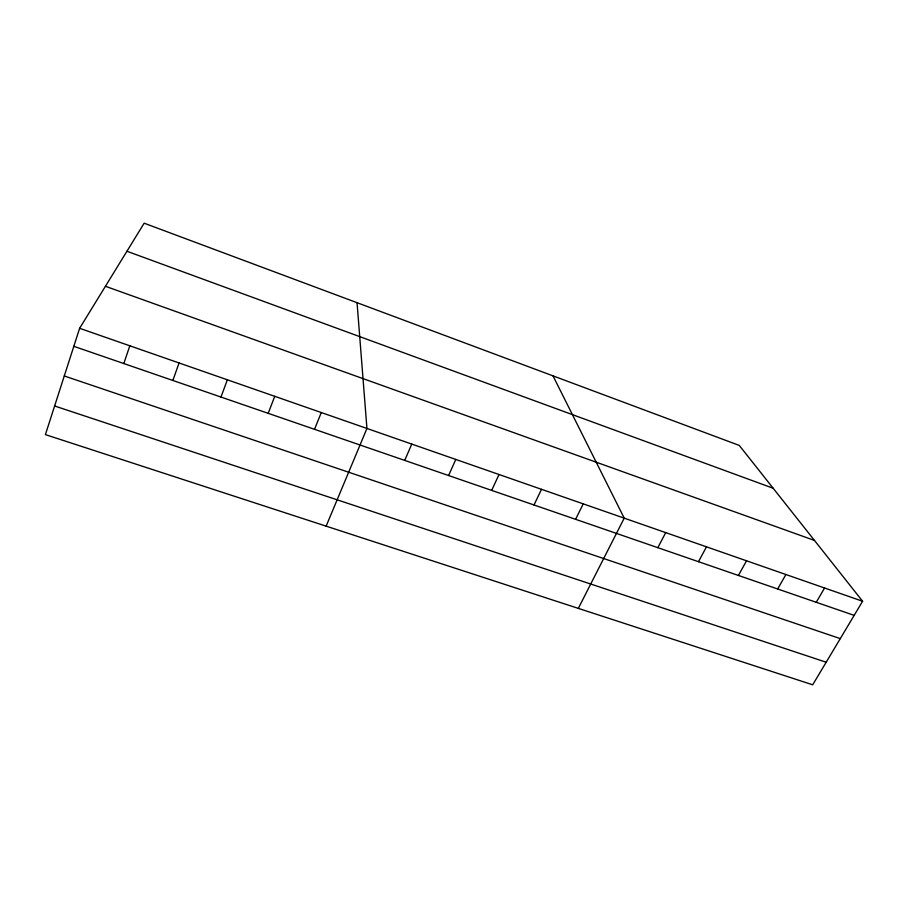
<?xml version="1.0" encoding="UTF-8"?>
<svg xmlns="http://www.w3.org/2000/svg" width="908" height="908" viewBox="0 0 908 908"><rect width="100%" height="100%" fill="white"/><g stroke="black" fill="none" stroke-linecap="round" stroke-linejoin="round"><path stroke-width="1.36" d="M79.632 328.299L45.4 434.614L812.694 684.802L862.6 601.255L739.271 445.419L144.156 223.198L79.632 328.299L862.6 601.255M123.817 363.552L129.821 345.8M172.861 380.463L179.058 362.962M220.973 397.057L227.363 379.805M268.189 413.333L274.761 396.331M314.531 429.314L321.284 412.538M326.131 526.152L366.946 428.462L357.048 302.693M404.707 460.401L411.778 444.091M448.586 475.531L455.805 459.437M491.671 490.388L499.037 474.509M534.006 504.973L541.509 489.321M575.593 519.319L583.22 503.861M578.328 608.383L624.216 518.15L553.006 375.867M657.835 547.672L665.723 532.621M698.479 561.689L706.481 546.832M738.42 575.456L746.535 560.792M777.668 588.986L785.897 574.514M816.247 602.288L824.577 587.998M54.616 405.978L826.178 662.227M64.286 375.969L840.275 638.619M73.832 346.323L854.167 615.363M105.43 286.281L814.476 540.442M126.938 251.255L773.173 488.254"/></g></svg>
